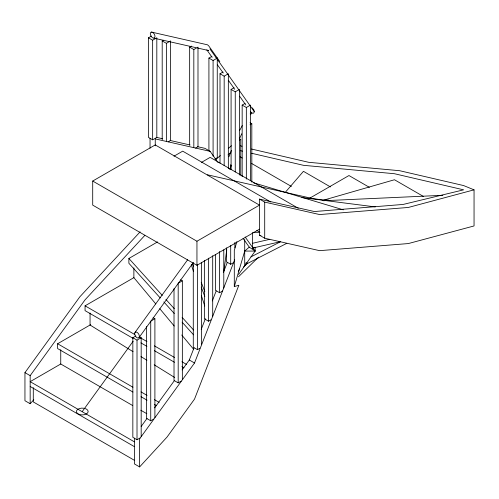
<?xml version="1.0" encoding="UTF-8"?>
<svg xmlns="http://www.w3.org/2000/svg" width="499" height="499" viewBox="0 0 499 499"><rect width="100%" height="100%" fill="white"/><g stroke="black" fill="none" stroke-linecap="round" stroke-linejoin="round"><path stroke-width="0.75" d="M223.814 271.362L226.764 249.774M250.242 113.965L250.704 111.882L251.876 112.924A3.318 1.915 60 0 0 254.222 111.57L253.91 110.036L252.269 107.853M236.9 241.585L234.293 250.461L234.293 286.569L238.846 285.253L194.516 399.113L167.065 437.03L139.614 466.921L134.406 463.914L134.406 438.103M234.293 286.569L244.716 251.072L249.269 247.136L255.145 251.072L238.634 274.413M228.91 156.78L231.405 150.374M229.721 169.448L231.38 165.181M182.104 369.94L189.302 359.997L194.017 347.897M201.216 329.396L205.376 318.718M212.3 300.928L216.179 290.967M223.384 272.46L227.263 262.499M139.614 466.921L139.614 438.839L194.516 363.004L234.692 259.817M239.882 137.917L241.709 133.769M238.279 271.581L239.508 268.824M239.769 130.245L242.233 125.592M33.789 399.78L30.165 403.728L24.95 400.722L24.95 372.634L79.852 296.805L140.125 231.854M30.165 403.728L30.165 375.641L85.061 299.812L144.81 235.422M134.98 332.49L187.63 259.767M82.285 411.513L133.133 341.279M139.04 337.549L193.044 262.954M141.155 426.502L147.005 418.424M154.653 407.858L174.457 380.506M250.417 114.751L251.876 112.924M285.104 192.564L303.448 171.332L330.438 186.913M243.518 267.04L247.404 263.223M238.516 276.758L258.519 257.135M228.018 154.933L230.869 152.326M215.687 159.68L220.34 155.557M228.48 148.34L231.386 145.758M148.477 37.805L152.644 40.213L156.817 37.805L156.817 137.412L152.644 139.82L148.477 137.412L148.477 37.805L151.453 36.09M162.2 139.745L162.2 40.918L163.391 40.232M162.2 40.918L166.373 43.326L170.539 40.918L170.539 140.525L168.157 141.897M189.651 145.184L189.651 47.137L191.441 46.108M189.651 47.137L193.824 49.544L197.991 47.137L197.991 146.743L195.608 148.116M208.919 150.686L208.919 58.084L211.894 56.362M208.919 58.084L213.085 60.491L217.258 58.084L217.258 157.684L214.876 159.062M220.003 163.242L220.003 73.752L222.978 72.031M220.003 73.752L224.17 76.16L228.342 73.752L228.342 168.687M231.087 169.573L231.087 89.421L234.062 87.699M231.087 89.421L235.254 91.828L239.42 89.421L239.42 175.018M92.708 181.043L155.251 144.935L259.492 205.12L196.949 241.229L92.708 181.043L92.708 205.12L196.949 265.306L259.492 229.191M242.165 176.677L242.165 105.089L245.146 103.368M242.165 105.089L246.338 107.497L250.504 105.089L250.504 180.569M174.001 156.181L182.703 151.153L270.801 202.02M250.036 124.8L251.82 123.764L251.82 182.129M239.551 140.125L240.743 139.433L240.743 175.23M201.49 162.381L210.154 157.372L298.252 208.239M160.198 297.915L128.879 263.279L128.879 258.463L157.559 241.909M132.815 338.216L85.061 310.646L85.061 305.831L133.95 277.606M132.934 392.046L57.61 348.564L57.61 343.749L90.681 324.656M308.607 198.833L348.957 175.536L369.379 187.325M182.353 379.683L182.353 280.856L178.187 283.257L178.187 382.864L181.162 381.149M252.382 232.833L252.382 248.146L254.035 247.192M226.527 247.86L226.527 261.869L230.7 264.277L233.083 262.898M60.822 363.958L30.165 381.66L134.406 441.846M154.902 417.594L154.902 318.767L150.735 321.175L150.735 420.782L153.711 419.06M139.988 438.022L137.013 439.738L132.84 437.33L132.84 337.729L135.822 336.008M132.84 337.729L137.013 340.137L141.18 337.729L141.18 436.556M215.449 254.54L215.449 290.337L219.616 292.745L222.598 291.023M204.365 260.441L204.365 318.799L208.532 321.206L210.915 319.834M193.281 262.449L193.281 347.267L197.454 349.674L199.837 348.302M250.966 256.879L280.65 241.672M245.502 263.054L246.824 263.815L286.863 243.3M322.604 200.436L394.472 179.746L423.339 196.413M474.05 189.838L408.344 207.453L319.61 214.551L264.707 202.107L259.492 199.101L259.492 235.21L264.707 238.223L319.61 250.66L408.344 243.562L474.05 225.947L474.05 189.838L463.627 185.572L399.68 170.714L308.663 162.3L251.484 149.02M252.382 243.331L269.797 239.32M252.382 248.146L280.401 241.697M323.851 200.342L328.853 200.224L323.24 200.062L312.118 198.434L207.372 174.787M323.352 200.741L442.894 195.302M252.956 232.359L259.948 232.291M244.716 251.072L255.145 251.072L255.145 247.236M301.883 197.567L375.31 206.917M151.471 32.079L207.547 44.829L208.719 45.871L219.803 61.539M153.817 38.124A3.318 1.915 60 0 0 153.817 33.433A3.318 1.915 60 0 0 150.299 33.745A3.318 1.915 60 0 0 153.817 38.124L155.301 38.46M156.786 38.797L196.107 47.704M197.592 48.041L208.719 50.561L207.547 50.249M156.717 137.418L162.655 138.766M170.072 140.45L190.1 144.984M197.523 146.669L204.939 148.346L210.154 151.359L218.132 162.637M210.154 151.359L155.251 138.915L155.251 145.833M259.492 199.101L314.395 211.539L403.136 204.44L463.627 189.838L394.472 173.727L303.448 165.312L251.54 153.255M259.492 235.21L260.977 235.547M240.256 150.636L242.514 151.16M253.249 182.69L343.324 209.842M240.543 145.745L241.934 146.313M216.067 57.391L217.258 58.084M250.036 122.735L251.82 123.764M239.551 138.747L240.743 139.433M240.175 156.867L242.196 158.033M251.633 163.479L291.397 186.439M256.804 230.451L259.492 232.004M180.569 279.82L182.353 280.856M153.118 317.738L154.902 318.767M189.302 359.997L194.516 363.004M139.396 336.694L141.18 337.729M85.061 305.831L134.83 334.561M140.213 337.667L146.937 341.553M154.334 345.826L174.507 357.471M181.904 361.744L186.614 364.463M140.88 342.875L146.937 346.368M154.334 350.641L174.507 362.286M181.904 366.559L183.925 367.726M178.187 382.864L174.014 380.456L174.014 288.634M57.61 343.749L132.934 387.236M141.005 391.896L147.062 395.389M154.459 399.662L159.162 402.375M141.005 396.705L147.062 400.204M154.459 404.471L156.474 405.637M132.703 405.556L60.741 364.008L60.741 349.755M140.768 410.215L146.825 413.708M150.735 420.782L146.563 418.374L146.563 326.552M24.95 372.634L30.165 375.641M30.165 386.476L134.406 446.661M134.169 460.165L33.29 401.926L33.29 387.673M133.04 351.67L90.057 325.017L90.057 313.016M140.974 356.592L146.924 360.284M154.197 364.794L174.7 377.512M128.879 258.463L162.287 295.408M165.936 299.45L174.288 308.688M182.116 317.345L193.6 330.045M163.853 301.957L174.288 313.503M182.116 322.161L193.6 334.86M155.8 303.935L133.875 277.65L133.875 267.901M159.786 308.713L174.238 326.034M181.717 334.991L193.674 349.331M209.892 48.89L254.222 111.57M206.817 49.831L212.137 57.354M217.458 64.876L223.221 73.022M228.542 80.545L234.748 89.321M239.62 96.213L245.826 104.99M245.171 236.981L255.145 251.072M243.063 238.36L249.269 247.136M201.222 282.253L204.821 291.678M192.358 263.859L193.469 266.759M201.222 287.068L204.821 296.493M191.273 264.613L193.444 271.269M201.403 295.67L204.777 306.018M264.707 202.107L264.707 238.223M246.824 262.443L246.824 263.815M246.338 107.497L246.338 179.085M244.716 239.551L244.716 265.811M235.254 91.828L235.254 171.98M234.867 242.414L234.867 247.86M230.7 164.67L230.7 169.342M230.7 245.602L230.7 264.277M224.17 76.16L224.17 165.649M223.789 249.868L223.789 287.998M219.616 251.502L219.616 292.745M213.085 60.491L213.085 156.206M212.705 255.769L212.705 316.466M208.532 258.176L208.532 321.206M201.621 262.449L201.621 344.154M197.454 264.857L197.454 349.674M196.949 241.229L196.949 265.306M193.824 49.544L193.824 147.592M166.373 43.326L166.373 141.373M152.644 40.213L152.644 139.82M150.043 138.211L150.043 148.203M137.013 340.137L137.013 439.738M77.607 413.584A5.894 3.406 0 0 0 87.73 412.816A5.894 3.406 0 0 0 81.512 408.138A5.894 3.406 0 0 0 77.607 413.584M134.668 333.663A3.318 1.915 60 0 0 138.186 338.041A3.318 1.915 60 0 0 138.186 333.351A3.318 1.915 60 0 0 134.668 333.663"/></g></svg>
